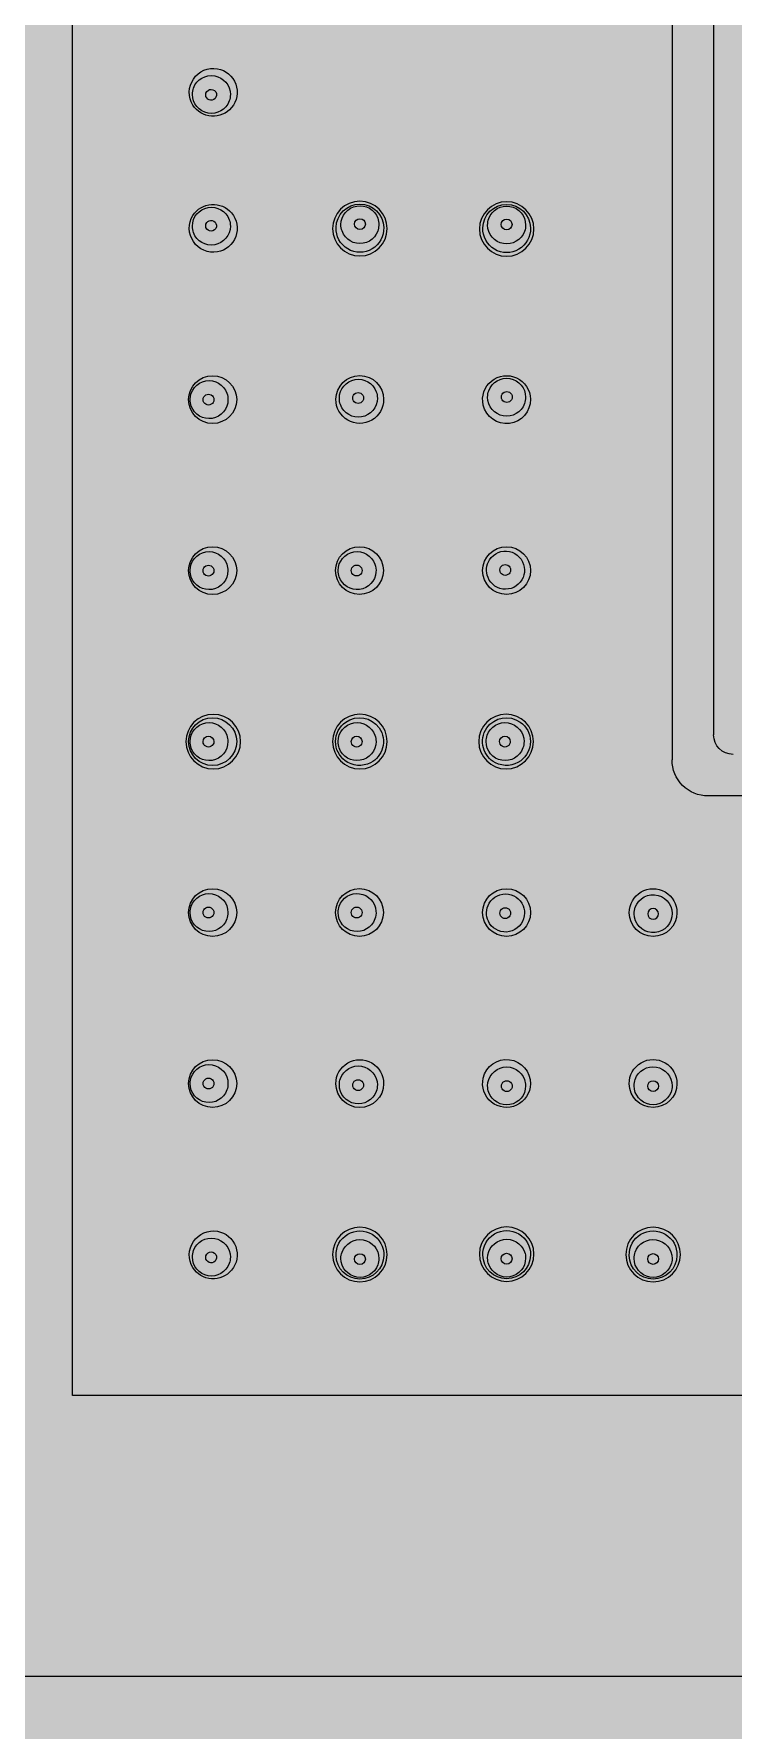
# Model space of a CAD drawing. Header units: metres. Extents: x 8 to 2416, y -346 to 476.
# Drawn here: x 134.5149 to 134.5591, y -171.5554 to -171.4482 of the extents above; entities that cross this region are included whole.
import ezdxf

# ---------------------------------------------------------------- set-up
doc = ezdxf.new("R2010")
doc.units = ezdxf.units.M
doc.linetypes.add('0', pattern=[0])
doc.layers.get('0').update_dxf_attribs({"color": 250, "linetype": '0', "lineweight": 20})
doc.layers.add('baños', color=140, linetype='Continuous', lineweight=0)
doc.layers.add('SE-3', color=253, linetype='Continuous', lineweight=5)

# ---------------------------------------------------------------- blocks, each defined once
blk = doc.blocks.new('A$C3bae67db')
at = {"layer": 'baños'}
for p, q in [((0.1443225757108735, 0.142043857970684), (0.1443225754321134, 0.05795731748658994)), ((0.1416938727786032, 0.1404659088862488), (0.1416938727786032, 0.05953413947369057)), ((0.05795743052766511, 0.05567756672882496), (0.1420428246007646, 0.05567756672882496))]:
    blk.add_line(p, q, dxfattribs=at)
for points in [[(0.2000001275641807, 0.2000000241799569), (1.275641352549428e-07, 0.2000000241799569), (1.275641352549428e-07, 2.417995403902751e-08), (0.2000001275641807, 2.417995403902751e-08)], [(0.1822216636463319, 0.1822215602621071), (0.01777859148198413, 0.1822215602621071), (0.01777859148198413, 0.0177784880978038), (0.1822216636463319, 0.0177784880978038)]]:
    blk.add_lwpolyline(points, close=True, dxfattribs=at)
for centre, radius in [((0.1547765172470204, 0.0915192099047566), 0.001726273626168971), ((0.1640530075146867, 0.09154160218716001), 0.001726273626168971), ((0.1548145222889357, 0.05911304384883564), 0.001726273626168971), ((0.1640530075146867, 0.05911304439203136), 0.001726273626168971), ((0.173318640134104, 0.05911006940277375), 0.001726273626168971), ((0.1455179650454479, 0.04822083048440717), 0.0003427381330779128), ((0.1455205574773313, 0.02668658888557829), 0.001726273626168971), ((0.1547761223141801, 0.0267089811679817), 0.001726273626168971), ((0.1640526125818464, 0.02668658888557829), 0.001726273626168971)]:
    blk.add_circle(centre, radius, dxfattribs=at)
for centre, radius, start, end in [((0.1733140727449349, 0.1001681136695467), 0.001506273214753162, 99.63511704464479, 220.4695800463549), ((0.1734402821137078, 0.1000209591002701), 0.001200817506817739, 19.91561343165329, 180.0931729945744), ((0.1733119021703455, 0.1001518126118626), 0.001521988814155353, 328.366663832522, 99.45184743878444), ((0.1734356376564588, 0.1000188828871771), 0.001196171468180108, 179.9940856858028, 199.7164971101882), ((0.1734381148687785, 0.1000257161674298), 0.001200821812368165, 199.9835494131536, 0.09291659226688478), ((0.1734588334377545, 0.1000001475760754), 0.0003432313649668054, 110.3438179429309, 186.406851776728), ((0.1734560616412377, 0.1000000241799555), 0.000340463161306216, 186.4382666950108, 260.3435083406337), ((0.173458890532876, 0.1000020948653102), 0.0003414261719296849, 36.66222727331039, 110.4664079093241), ((0.1734564565740779, 0.1000029991692131), 0.0003434622621792048, 260.361806671973, 324.2972788445858), ((0.1734582032268204, 0.1000024858231754), 0.0003417448353014675, 324.1962748123012, 36.54084338243083), ((0.1734427568749393, 0.1000277860672369), 0.00119617823364954, 359.9941310564691, 19.64854227943749), ((0.1733287946379019, 0.100157168698864), 0.001510474982378461, 219.7912758758021, 327.8576029366485), ((0.1547774034986755, 0.09156306379213319), 0.001508167584307319, 0.9001850982249275, 179.1011506184335), ((0.1547793454006037, 0.09176388565628812), 0.001202478864778748, 20.04951967974874, 179.640957565026), ((0.1640521212630315, 0.09158545607456503), 0.001508167584307319, 0.8988493815665013, 179.0998149017747), ((0.1640501793613307, 0.09178627793871996), 0.001202478864778748, 0.3590424349740219, 159.9504803202513), ((0.1733140727449349, 0.09155386150203171), 0.001506273214753162, 139.5304199536451, 260.3648829553553), ((0.1733287946379019, 0.09156480647271437), 0.001510474982378461, 32.14239706335145, 140.2087241241978), ((0.1734381148687785, 0.09169625900414857), 0.001200821812368165, 359.9070834077331, 160.0164505868466), ((0.1733119021703455, 0.09157016255971584), 0.001521988814155353, 260.5481525612156, 31.63333616747779), ((0.154777441690177, 0.09153326621159508), 0.001508967363600021, 177.9698192432843, 2.177052033884066), ((0.1547655772292469, 0.09177146657094326), 0.001188687084480606, 180.0022010002266, 199.679499075616), ((0.1547775826986904, 0.09177882397440484), 0.001202472454991783, 199.8169514147223, 359.6410310933491), ((0.1547786320986884, 0.09180504966778003), 0.0003427216785174244, 0.3254488414049065, 179.6683356267581), ((0.1547786323117375, 0.09180898024888151), 0.0003427216785175545, 180.3254488415971, 359.6683356265643), ((0.1547913287991118, 0.09177124275450055), 0.001188702755491038, 0.00229199929753495, 19.91441721779088), ((0.1640520830717573, 0.09155565849399849), 0.001508967363600021, 177.8229479661159, 2.030180756715632), ((0.1640381959625952, 0.09179363503690396), 0.001188702755491038, 160.0855827822087, 179.9977080007025), ((0.1640519420630167, 0.09180121625680826), 0.001202472454991783, 180.358968906651, 340.1830485852777), ((0.164050892663246, 0.09182744195018344), 0.0003427216785174244, 0.3316643732419094, 179.6745511585951), ((0.1640508924499695, 0.09183137253131335), 0.0003427216785175545, 180.3316643734357, 359.6745511584029), ((0.1640639475326875, 0.09179385885334668), 0.001188687084480606, 340.320500924384, 359.9977989997734), ((0.1734402821137078, 0.09170101607130832), 0.001200817506817739, 179.9068270054256, 340.0843865683467), ((0.1734356376564588, 0.09170309228440132), 0.001196171468180108, 160.2835028898118, 180.0059143141971), ((0.1734588334377545, 0.09172182759550296), 0.0003432313649668054, 173.5931482232722, 249.6561820570691), ((0.1734560616412377, 0.09172195099162295), 0.000340463161306216, 99.65649165936632, 173.5617333049894), ((0.173458890532876, 0.09171988030626821), 0.0003414261719296849, 249.5335920906759, 323.3377727266896), ((0.1734564565740779, 0.09171897600236534), 0.0003434622621792048, 35.70272115541402, 99.63819332802701), ((0.1734582032268204, 0.09171948934840302), 0.0003417448353014675, 323.4591566175689, 35.80372518769882), ((0.1734427568749393, 0.09169418910434146), 0.00119617823364954, 340.3514577205627, 0.005868943530813565), ((0.154786836550576, 0.08073556000089965), 0.001509211767642307, 346.828532229629, 179.243894026229), ((0.1547810611678155, 0.0808845148123929), 0.001200928035992184, 19.83266307732556, 180.07419896696), ((0.1640625269920033, 0.0807391002448945), 0.001510641993610608, 0.5809473250861245, 179.4860116572814), ((0.1641505201607938, 0.08082154378626782), 0.001200928035992184, 359.92580103304, 160.1673369226745), ((0.1733614606739788, 0.08071486925328131), 0.001523564837230641, 0.5749321923366639, 179.4273566964525), ((0.1735862064351945, 0.08073844151624243), 0.00119389333313216, 359.6410510969565, 160.6700218788731), ((0.1547853672098167, 0.0807235303286653), 0.001507949430811743, 178.7861149333493, 347.2863113225147), ((0.1547798548890764, 0.08088295959148795), 0.00119972075021922, 180, 199.6894084976491), ((0.1547802005598182, 0.08088561439151576), 0.001200943033476937, 199.8031047080193, 0.06684714840780348), ((0.1547664994543734, 0.08089826109928921), 0.0003424123588573842, 0.09251265869286474, 180.098022152865), ((0.1547664995091704, 0.08089822817506942), 0.0003424123588572697, 180.092512941707, 0.09802186985085153), ((0.1547814238101832, 0.08088707946535223), 0.001199718968097798, 359.996946844907, 19.72332169044347), ((0.1640625266116071, 0.08073975106810494), 0.001510635915196017, 179.5106951228642, 0.5562638595076828), ((0.1641513807687911, 0.08082264336539069), 0.001200943033476937, 179.9331528515922, 340.1968952919807), ((0.1641501575181987, 0.08082410843922716), 0.001199718968097798, 160.2766783095566, 180.003053155093), ((0.1641650818194389, 0.08083525714891593), 0.0003424123588572697, 179.9019781301492, 359.907487058293), ((0.164165081874236, 0.08083529007316415), 0.0003424123588573842, 359.901977847135, 179.9074873413072), ((0.1641517264395329, 0.08081998856536288), 0.00119972075021922, 340.3105915023508, 0), ((0.1733614600732576, 0.0807449452451543), 0.001523560504830024, 180.5584262577229, 359.4438626310407), ((0.173584445973594, 0.08072361626693336), 0.001193893552601191, 179.6382842799193, 340.6700129615115), ((0.1735982511823035, 0.08073115342241621), 0.001207674969753276, 160.5328952600329, 180), ((0.1736210393162505, 0.08073312284150447), 0.0003407760450880885, 359.6740150187168, 180.3195815854411), ((0.1736210391018371, 0.0807292832488109), 0.0003407760450881728, 179.6740150186533, 0.3195815855062213), ((0.1735724013722315, 0.0807309041129507), 0.00120767496975197, 340.5328952513857, 0.00274696578805152), ((0.1547836390318675, 0.06991782276838521), 0.001515211808342921, 0.2639760559234214, 179.7336847053708), ((0.1548496313908085, 0.0699568173096985), 0.001201160737011495, 32.91656010550902, 171.2970902225019), ((0.1640787796575491, 0.0699164227274558), 0.001515211808342921, 0.2663152946292405, 179.7360239440766), ((0.1642315464253183, 0.06992829059921846), 0.001198002720139636, 359.8324281218217, 160.4590174576769), ((0.1733624022554263, 0.06990449094419304), 0.001523803867774046, 0.5847748674714536, 179.4162231563053), ((0.1735889014021463, 0.06992796325499384), 0.001193765217027741, 359.636596389109, 160.6779286321186), ((0.1547836393076718, 0.06993133401888585), 0.001515209523409549, 180.2445972809356, 359.7530634803589), ((0.1548496313835326, 0.06995681730833425), 0.001201160729709154, 171.2970901245023, 202.5176190348198), ((0.1548658200720379, 0.06996453574685901), 0.0003418119665339049, 359.8552793012769, 180.1515735499855), ((0.1548658201777666, 0.06996276813313429), 0.0003418119665338834, 179.8552793012768, 0.1515735499854856), ((0.1548496313903538, 0.06995681731003955), 0.001201160736598691, 337.0568312886517, 32.91656015686062), ((0.1640787793817449, 0.06992993397795644), 0.001515209523409549, 180.2469365196411, 359.7554027190644), ((0.1642419498457652, 0.06992369197802972), 0.001209345381516621, 160.4185567370938, 184.4163468369075), ((0.1642307476170313, 0.06992142645620092), 0.001198002774692498, 184.3495727924682, 340.4590152359306), ((0.1642555270755306, 0.06992601719741387), 0.0003418119665339049, 359.8484264500146, 180.1447206987231), ((0.1642555269698018, 0.06992424958366072), 0.0003418119665338834, 179.8484264500145, 0.1447206987231602), ((0.1642251844671332, 0.06992475512336327), 0.001204359554630129, 340.3983028553304, 0.00150830349425744), ((0.173362401986898, 0.06993530191010322), 0.001523801172583426, 180.5747514779052, 359.4262465459042), ((0.1735870965392419, 0.06991287854847528), 0.001193765215403577, 179.6365954075218, 340.6779287406163), ((0.1736011463920217, 0.06992050768513636), 0.001207791059114692, 160.5363707599157, 180.0027326105982), ((0.1736239775159643, 0.06991855748261955), 0.0003407568798300127, 179.346075732061, 0.324631110040522), ((0.1736239886916078, 0.06992244650129109), 0.0003407458622599414, 359.6707068420732, 179.9999999999365), ((0.1735748515534592, 0.06992033411847487), 0.001207791056576054, 340.5363707333082, 0.002733619492575247), ((0.1548495717347773, 0.06994075317171777), 0.001195045438537086, 201.8072276504948, 337.7672225745089), ((0.1547799326915733, 0.05911199314178006), 0.001506496842203655, 124.7857401868107, 179.8634882159906), ((0.154875373776596, 0.05911655319718179), 0.001197933953633447, 19.53380777511743, 180.0464278997821), ((0.1547885912309734, 0.0591026541682389), 0.001519107682017091, 34.99352015297554, 124.8529971412081), ((0.1640789385726489, 0.05910265471146303), 0.001519107682017091, 55.14700285879173, 145.006479847024), ((0.1642325997879848, 0.0591165537403775), 0.001197933953633447, 359.9535721002179, 160.4661922248826), ((0.164087597112049, 0.05911199368500419), 0.001506496842203655, 0.1365117840078115, 55.21425981318934), ((0.1733627583378361, 0.05909463270600313), 0.001523851350039296, 0.6758761340693334, 179.3241238659307), ((0.1735900794542626, 0.05911712667733227), 0.001194191915340333, 359.7832012068268, 160.6623966942982), ((0.1404660027303066, 0.05953413947369057), 0.001227870048324664, 270.0000000025664, 359.999999989801), ((0.154779954137231, 0.05911417601592106), 0.001506514668338149, 179.9465090414367, 233.3634980655736), ((0.1548818735573345, 0.05911301347989806), 0.001204436081000226, 179.8777905912389, 199.5997612235822), ((0.1548762129459842, 0.05910953809677366), 0.001197938431549503, 199.5339883266693, 0.1676395697615085), ((0.1548872490989393, 0.05911215343826015), 0.0003418063086853633, 179.425190946863, 0.5748090531370391), ((0.1548872490989393, 0.05911394589321262), 0.0003417930261405343, 0.274348252858073, 179.7256517471419), ((0.1548697114679012, 0.05911307308886293), 0.001204434782080665, 359.9985732522038, 19.5997665278087), ((0.1548014601560421, 0.0591132146805613), 0.001502509496179472, 344.5768361970892, 34.94504382611471), ((0.1640660696475802, 0.05911321522378543), 0.001502509496179472, 145.0549561738853, 195.4231638029107), ((0.1642317606185966, 0.05910953863999779), 0.001197938431549503, 179.8323604302385, 340.4660116733306), ((0.1642382620966796, 0.05911307363205864), 0.001204434782080665, 160.4002334721913, 180.0014267477962), ((0.1642567245724162, 0.05911215398148428), 0.0003418063086853633, 179.425190946863, 0.5748090531370391), ((0.1642567245724162, 0.05911394643643675), 0.0003417930261405343, 0.274348252858073, 179.7256517471419), ((0.1640875756663913, 0.05911417655911677), 0.001506514668338149, 306.6365019344262, 0.05349095856325577), ((0.1642261000072462, 0.05911301402309377), 0.001204436081000226, 340.4002387764178, 0.1222094087611261), ((0.1733627583378361, 0.05912541375760938), 0.00152379913724904, 180.4815084169715, 359.5184915830285), ((0.1735879327966554, 0.05910248952150354), 0.001193729488785252, 179.5143326426547, 340.681163080058), ((0.1736020809330707, 0.05911012616163802), 0.001207837290240649, 160.537568001467, 179.8822677890738), ((0.1736249318921832, 0.05910812361750217), 0.0003407503923429775, 179.2459407059764, 0.7540592940235616), ((0.1736249318921832, 0.05911203987426106), 0.0003407213562947965, 0.09554321621105726, 179.904456783789), ((0.173548383587578, 0.05911710585524688), 0.001235887417606161, 340.6482721695432, 359.7914807641897), ((0.1420439517716545, 0.05795619038922695), 0.002278623939186942, 269.971657394038, 0.02834075572858865), ((0.1547888044990682, 0.05912540138265499), 0.00152080370815291, 233.3483046535347, 297.3395724069396), ((0.1547952679800542, 0.0591155742544025), 0.001509106328667489, 297.2929389141258, 344.5530000480824), ((0.1640722618235682, 0.05911557479759821), 0.001509106328667489, 195.4469999519176, 242.7070610858742), ((0.1640787253045541, 0.05912540192587912), 0.00152080370815291, 242.6604275930603, 306.6516953464655), ((0.1455207469700976, 0.04830535329136509), 0.001508196546264781, 359.5074288684401, 180.4936479602929), ((0.1455169825089992, 0.04823226595558694), 0.001200198361899698, 19.76125070283169, 359.9592501936951), ((0.1547836393076718, 0.04829983204311006), 0.001515209523409549, 0.2469365196410936, 179.7554027190644), ((0.1548495717347773, 0.04829041289027813), 0.001195045438537086, 22.2327774254911, 158.1927723495052), ((0.1640787793817449, 0.04830123208403947), 0.001515209523409549, 0.244597280935595, 179.7530634803589), ((0.1642307476170313, 0.04830973960579499), 0.001198002774692498, 19.54098476406944, 175.6504272075318), ((0.173362401986898, 0.04828991417337747), 0.001523801172583426, 0.5737534540958034, 179.4252485220948), ((0.1735870965392419, 0.04831233753500541), 0.001193765215403577, 19.32207125938332, 180.3634045924782), ((0.145520746996473, 0.04830256055384652), 0.001508175096699564, 180.3875553460212, 359.6135214827309), ((0.1455889046701682, 0.04825181414821245), 0.001128460337495796, 358.9640748255869, 19.99741531854547), ((0.1547836390318675, 0.0483133432936107), 0.001515211808342921, 180.2663152946292, 359.7360239440766), ((0.1548496313835326, 0.04827434875366166), 0.001201160729709154, 157.4823809651801, 188.7029098754977), ((0.1548658201777666, 0.04826839792886162), 0.0003418119665338834, 359.8484264500146, 180.1447206987231), ((0.1548658200720379, 0.04826663031510847), 0.0003418119665339049, 179.8484264500145, 0.1447206987231602), ((0.1548496313903538, 0.04827434875192793), 0.001201160736598691, 327.0834398431394, 22.94316871134834), ((0.1640787796575491, 0.04831474333454011), 0.001515211808342921, 180.2639760559234, 359.7336847053708), ((0.1642419498457652, 0.04830747408396618), 0.001209345381516621, 175.5836531630925, 199.5814432629045), ((0.1642315464253183, 0.04830287546277745), 0.001198002720139636, 199.5409825423227, 0.1675718781782871), ((0.1642555269698018, 0.04830691647830676), 0.0003418119665338834, 359.8552793012769, 180.1515735499855), ((0.1642555270755306, 0.04830514886458204), 0.0003418119665339049, 179.8552793012768, 0.1515735499854856), ((0.1642251844671332, 0.04830641093863264), 0.001204359554630129, 359.9984916965058, 19.6016971446696), ((0.1733624022554263, 0.04832072513925922), 0.001523803867774046, 180.5837768436947, 359.4152251325286), ((0.1736011463920217, 0.04830470839834433), 0.001207791059114692, 179.9972673894018, 199.4636292400843), ((0.1735889014021463, 0.04829725282848685), 0.001193765217027741, 199.3220713678814, 0.3634036108910048), ((0.1736239775159643, 0.04830665860086114), 0.0003407568798300127, 359.6753688899595, 180.6539242679389), ((0.1736239886916078, 0.0483027695821896), 0.0003407458622599414, 180.0000000000635, 0.3292931579268081), ((0.1735748515534592, 0.04830488196500582), 0.001207791056576054, 359.9972663805075, 19.46362926669136), ((0.1548496313908085, 0.04827434875229741), 0.001201160737011495, 188.7029097774981, 327.0834398944909), ((0.145520580200829, 0.03750705970290014), 0.001508573317714411, 358.8216237899945, 181.1792643088561), ((0.1547853672098167, 0.0375076357333306), 0.001507949430811743, 12.71368867748525, 181.2138850666507), ((0.1640625266116071, 0.03749141499386255), 0.001510635915196017, 359.4437361404923, 180.4893048771358), ((0.1641513807687911, 0.03740852269660522), 0.001200943033476937, 19.80310470801934, 180.0668471484078), ((0.1733614600732576, 0.03748027083832639), 0.001523560504830024, 0.5561373689593011, 179.441573742277), ((0.173584445973594, 0.0375015998165189), 0.001193893552601191, 19.32998703848845, 180.3617157200807), ((0.145519929843223, 0.03735122465544904), 0.00120197248215199, 19.76689533929529, 179.839403913317), ((0.1455193623637765, 0.03733025109221089), 0.0003427171174496419, 0.1414165954143968, 179.854520496644), ((0.1455251107013478, 0.0373544915322519), 0.001195992791243886, 0.0008071647797915169, 19.7035512946325), ((0.154786836550576, 0.03749560606109625), 0.001509211767642307, 180.756105973771, 13.17146777037103), ((0.1547798548890764, 0.03734820647050796), 0.00119972075021922, 160.3105915023508, 180), ((0.1547802005598182, 0.03734555167048015), 0.001200943033476937, 359.9331528515922, 160.1968952919803), ((0.1547664995091704, 0.03733293788692649), 0.0003424123588572697, 359.9019781301491, 179.907487058293), ((0.1641650818194389, 0.03739590891305156), 0.0003424123588572697, 0.09251294170702966, 180.0980218698508), ((0.1641517264395329, 0.03741117749663303), 0.00119972075021922, 0, 19.68940849764915), ((0.1736210391018371, 0.03749593283466979), 0.0003407760450881728, 359.6804184144938, 180.3259849813467), ((0.1735724013722315, 0.03749431197052999), 0.00120767496975197, 359.997253034212, 19.4671047486143), ((0.1455205802951891, 0.03749472655624331), 0.001508369991397104, 180.7108807457132, 359.2900072567805), ((0.1455139589634395, 0.03735461103354609), 0.001195996880989198, 180.0008305610141, 199.8529893078715), ((0.1455191351481258, 0.03735787038669613), 0.001201973046303671, 199.915328080069, 359.8397393457668), ((0.1455193624247126, 0.03733196717152154), 0.000342717117449731, 180.1414165953509, 359.8545204967726), ((0.1547810611678155, 0.03734665124960301), 0.001200928035992184, 179.92580103304, 340.1673369226745), ((0.1547664994543734, 0.03733290496270669), 0.0003424123588573842, 179.9019778471349, 359.9074873413071), ((0.1547814238101832, 0.03734408659664368), 0.001199718968097798, 340.2766783095565, 0.003053155092960894), ((0.1640625269920033, 0.03749206581710141), 0.001510641993610608, 180.5139883427186, 359.4190526749139), ((0.1641501575181987, 0.03740705762276875), 0.001199718968097798, 179.996946844907, 199.7233216904439), ((0.1641505201607938, 0.03740962227572808), 0.001200928035992184, 199.8326630773255, 0.07419896695995848), ((0.164165081874236, 0.03739587598883176), 0.0003424123588573842, 180.0925126586928, 0.09802215286506169), ((0.1733614606739788, 0.03751034683017096), 0.001523564837230641, 180.5726433035458, 359.4250678076634), ((0.1735982511823035, 0.03749406266106448), 0.001207674969753276, 180, 199.4671047399676), ((0.1735862064351945, 0.03748677456723826), 0.00119389333313216, 199.3299781211269, 0.3589489030434814), ((0.1736210393162505, 0.0374920932419478), 0.0003407760450880885, 179.6804184145589, 0.3259849812831996), ((0.1455203570476638, 0.02667391343092262), 0.001508910434373833, 357.9996003974603, 182.0006849164357), ((0.1547770467573368, 0.02669492486114322), 0.001508967363600021, 357.8229479661159, 182.0301807567156), ((0.1640516881389171, 0.02667253257871138), 0.001508967363600021, 357.9698192432843, 182.1770520338841), ((0.1733140727449349, 0.02667135458144898), 0.001506273214753162, 99.63511704464469, 220.4695800463544), ((0.1733119021703455, 0.02665505352376485), 0.001521988814155353, 328.3666638325222, 99.45184743878444), ((0.1455209202431629, 0.02643194665406767), 0.001202398407140004, 19.79944499167146, 179.6681591336499), ((0.1455327056101137, 0.02643883786970136), 0.001188978101211688, 0.002074807183306674, 19.67936772017984), ((0.1547651822964067, 0.02645672450179504), 0.001188687084480606, 160.320500924384, 179.9977989997734), ((0.1547771877658501, 0.02644936709833345), 0.001202472454991783, 0.3589689066509878, 160.1830485852777), ((0.1640515471301764, 0.02642697481593004), 0.001202472454991783, 19.81695141472233, 179.641031093349), ((0.1640635525998473, 0.0264343322193632), 0.001188687084480606, 0.002201000226615922, 19.67949907561558), ((0.1734402821137078, 0.02652420001217237), 0.001200817506817739, 19.91561343165329, 180.0931729945744), ((0.1734588334377545, 0.02650338848794931), 0.0003432313649668054, 110.3438179429309, 186.4068517767278), ((0.173458890532876, 0.02650533577721248), 0.0003414261719296849, 36.66222727331041, 110.466407909324), ((0.1734427568749393, 0.02653102697913923), 0.00119617823364954, 359.9941310564691, 19.64854227943728), ((0.145520357120196, 0.02664483174987353), 0.001508175294152605, 180.8964730323229, 359.1038122815197), ((0.1455075349972699, 0.02643895539338459), 0.001188992995398989, 180.0021602178871, 199.9127333585565), ((0.1455192385526711, 0.02644619958888583), 0.001202467430117421, 200.0473398753963, 359.651274440428), ((0.1455200736873135, 0.02640175909308695), 0.0003427214496676189, 0.319841762497594, 179.6787559762952), ((0.1455200737343798, 0.02640559380273189), 0.0003427214496652206, 180.3198416913579, 359.6787560475), ((0.1547770085658353, 0.02666512728060511), 0.001508167584307319, 180.8988493815665, 359.0998149017747), ((0.1547789504677635, 0.02646430541645017), 0.001202478864778748, 180.359042434974, 339.9504803202509), ((0.1547782373788973, 0.02641921082382837), 0.0003427216785175545, 0.3316643734356975, 179.6745511584029), ((0.1547782371658482, 0.02642314140495827), 0.0003427216785174244, 180.3316643732419, 359.6745511585951), ((0.1547909338662716, 0.02645694831823775), 0.001188702755491038, 340.0855827822086, 359.9977080007025), ((0.1640517263301913, 0.02664273499817327), 0.001508167584307319, 180.9001850982253, 359.1011506184335), ((0.164037801029755, 0.02643455603583433), 0.001188702755491038, 180.0022919992975, 199.9144172177913), ((0.1640497844284905, 0.02644191313401834), 0.001202478864778748, 200.0495196797492, 359.640957565026), ((0.1640504975171293, 0.02639681854142495), 0.0003427216785175545, 0.325448841597066, 179.6683356265643), ((0.1640504977304058, 0.02640074912255486), 0.0003427216785174244, 180.3254488414049, 359.6683356267581), ((0.1733287946379019, 0.0266604096107379), 0.001510474982378461, 219.7912758758021, 327.8576029366485), ((0.1734356376564588, 0.02652212379907937), 0.001196171468180108, 179.9940856858028, 199.7164971101882), ((0.1734381148687785, 0.02652895707930369), 0.001200821812368165, 199.9835494131534, 0.09291659226688478), ((0.1734560616412377, 0.02650326509185774), 0.000340463161306216, 186.438266695011, 260.3435083406337), ((0.1734564565740779, 0.02650624008111535), 0.0003434622621792048, 260.3618066719729, 324.2972788445859), ((0.1734582032268204, 0.02650572673504925), 0.0003417448353014675, 324.1962748123012, 36.54084338243106)]:
    blk.add_arc(centre, radius, start, end, dxfattribs=at)
blk = doc.blocks.new('PL BASE 1N NASAS 09')
at = {"layer": 'baños', "xscale": -1}
blk.add_blockref('A$C3bae67db', (-107.0986146386241, -36.00921330538304), dxfattribs=at)
blk = doc.blocks.new('PL MUEBLES 1N NASAS 09')
at = {"layer": 'baños'}
blk.add_blockref('PL BASE 1N NASAS 09', (162.2615445691817, 88.20329366328178), dxfattribs=at)

msp = doc.modelspace()

# ---------------------------------------------------------------- hatches: boundary and pattern name
at = {"layer": 'SE-3', "true_color": 0xffc78f, "transparency": 33554483}
h = msp.add_hatch(color=31, dxfattribs=at)
h.dxf.hatch_style = 1
edge = h.paths.add_edge_path()
edge.add_line((135.2470650019976, -174.5425323919423), (135.8670650019994, -174.5425323919426))
edge.add_arc((135.8398570212067, -174.4702164036561), 0.07726497512231931, 290.6181778509367, 358.2823234869184)
edge.add_line((135.9170872780942, -174.4725323919427), (135.9170872780927, -171.033458629751))
edge.add_arc((135.8770872780927, -171.033458629751), 0.03999999999999204, 359.9999999999592, 450)
edge.add_line((135.8770872780927, -170.993458629751), (135.8570872780927, -170.993458629751))
edge.add_arc((135.8570872780927, -170.9534586297511), 0.03999999999999204, 179.9999999999593, 270.0000000000407, ccw=False)
edge.add_line((135.8170872780927, -170.953458629751), (135.817087276365, -170.8325323969096))
edge.add_arc((135.8570872858352, -170.8325323978462), 0.04000000947021932, 90.00001656163789, 179.9999986584067, ccw=False)
edge.add_line((135.857087274273, -170.7925323883759), (135.1770941048181, -170.792532453311))
edge.add_arc((135.1770941177566, -170.832532453311), 0.03999999999999414, -4.069988790433854e-11, 90.00001853303621, ccw=False)
edge.add_line((135.2170941177566, -170.832532453311), (135.2170125812284, -170.9550851526766))
edge.add_arc((135.1770941177566, -170.9525324533109), 0.04000000000000661, 269.9999690553301, 356.3410410046843, ccw=False)
edge.add_line((135.1770940961531, -170.992532453311), (134.8569688400982, -170.99253212294))
edge.add_arc((134.8570811027141, -170.9525322804762), 0.04000000000035375, 180.0000000004885, 269.8391954366308, ccw=False)
edge.add_line((134.8170811027138, -170.9525322804765), (134.8170811027138, -170.8325322804765))
edge.add_arc((134.8570811027138, -170.8325322804765), 0.03999999999999204, 93.18960480661752, 180, ccw=False)
edge.add_line((134.8548554884491, -170.7925942454579), (134.1770649872409, -170.7925322689125))
edge.add_arc((134.1770649972803, -170.8325322689124), 0.03999999999993646, -8.151346264639869e-11, 90.00001438038191, ccw=False)
edge.add_line((134.2170649972802, -170.8325322689124), (134.2170649831295, -170.9525323933368))
edge.add_arc((134.1753983191816, -170.9516990566214), 0.04167499651626051, 258.4653880250213, 358.85423243822544, ccw=False)
edge.add_arc((134.1587295967958, -171.033363134084), 0.0416728760437458, 78.46188951969302, 178.8577375352151)
edge.add_line((134.1170650019971, -171.0325323886199), (134.1170650019994, -173.1625323919425))
edge.add_line((134.1170650019994, -173.1625323919425), (134.1170650019972, -174.5025323919398))
edge.add_arc((134.1570650019972, -174.5025323919429), 0.03999999999999204, 179.9999999956032, 270)
edge.add_line((134.1570650019972, -174.5425323919428), (135.2470650019976, -174.5425323919423))

# ---------------------------------------------------------------- block references
msp.add_blockref('PL MUEBLES 1N NASAS 09', (79.53659163735571, -223.7461072519716))

doc.saveas('drawing.dxf')
